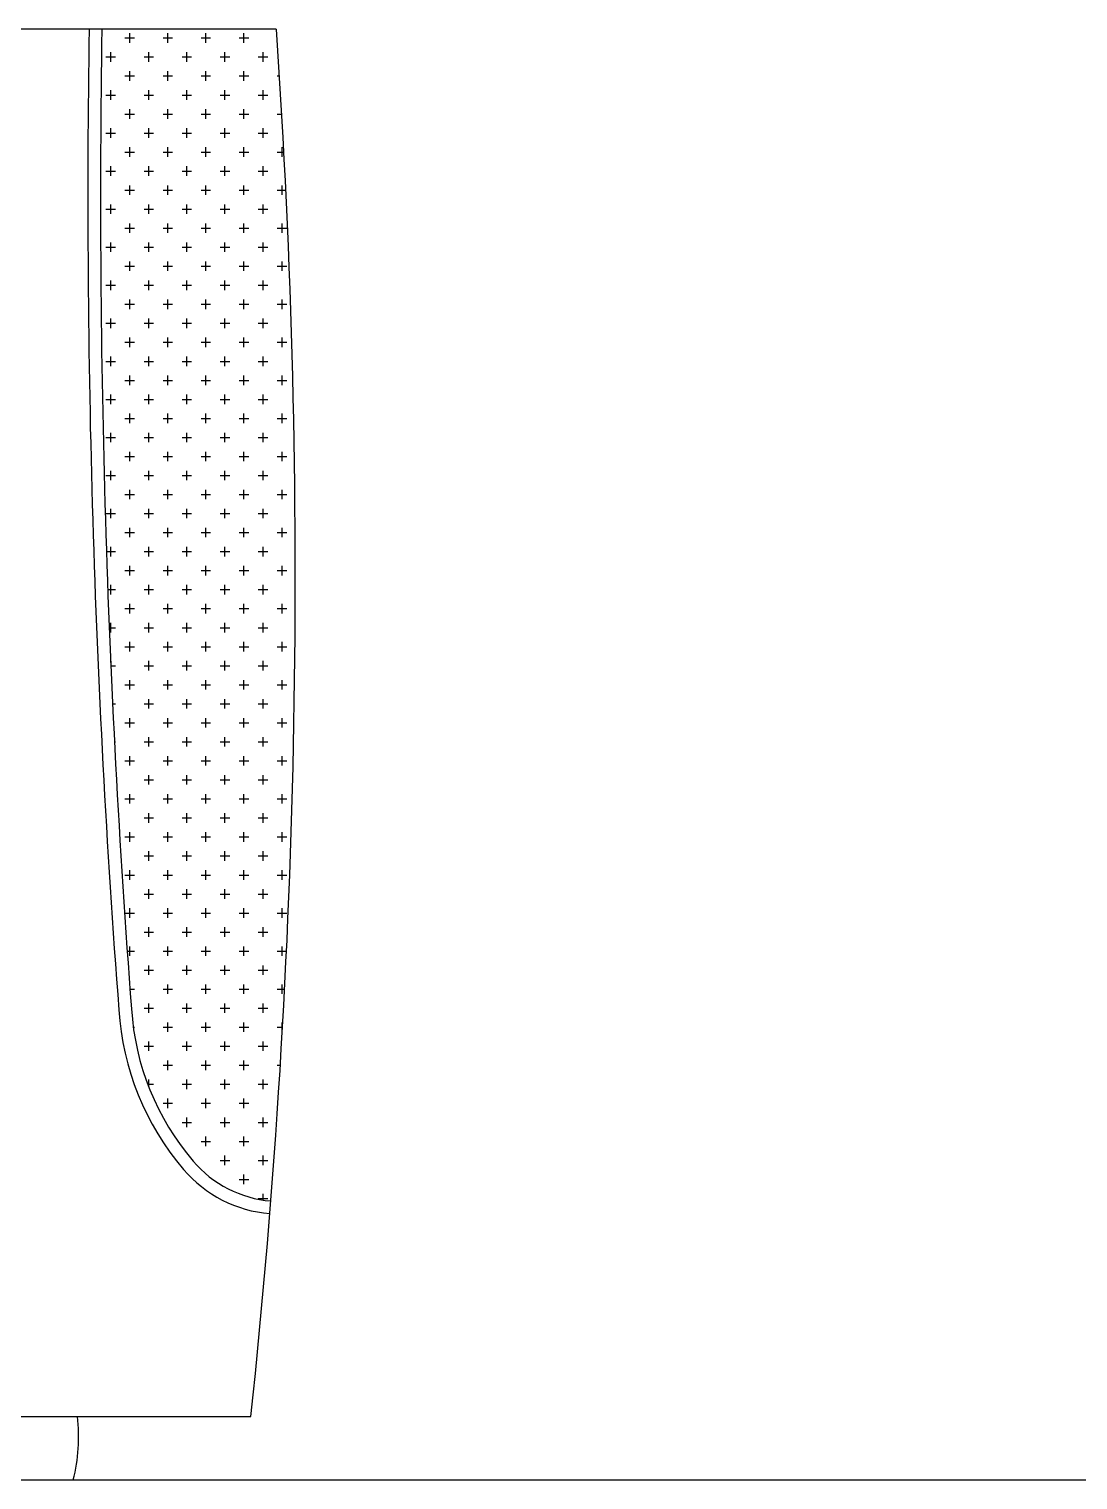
# Model space of a CAD drawing. Header units: millimetres. Extents: x 4513 to 24862, y 3359 to 11488.
# Drawn here: x 20289 to 20847, y 5880 to 6652 of the extents above; entities that cross this region are included whole.
import ezdxf

# ---------------------------------------------------------------- set-up
doc = ezdxf.new("R2010")
doc.units = ezdxf.units.MM
doc.layers.add('dwgmodels.com', color=169, linetype='Continuous')

msp = doc.modelspace()

# ---------------------------------------------------------------- linework, layer by layer
for p, q in [((20420.53, 6652.45), (19340.53, 6652.45)), ((20342.57, 6645.18), (20342.57, 6650.24)), ((20362.82, 6645.18), (20362.82, 6650.24)), ((20383.07, 6645.18), (20383.07, 6650.24)), ((20403.32, 6645.18), (20403.32, 6650.24)), ((20340.04, 6647.71), (20345.1, 6647.71)), ((20360.29, 6647.71), (20365.35, 6647.71)), ((20380.54, 6647.71), (20385.6, 6647.71)), ((20400.79, 6647.71), (20405.85, 6647.71)), ((20329.91, 6637.58), (20334.98, 6637.58)), ((20332.45, 6635.05), (20332.45, 6640.12)), ((20350.16, 6637.58), (20355.23, 6637.58)), ((20352.7, 6635.05), (20352.7, 6640.12)), ((20370.41, 6637.58), (20375.48, 6637.58)), ((20372.95, 6635.05), (20372.95, 6640.12)), ((20390.66, 6637.58), (20395.73, 6637.58)), ((20393.2, 6635.05), (20393.2, 6640.12)), ((20410.91, 6637.58), (20415.98, 6637.58)), ((20413.45, 6635.05), (20413.45, 6640.12)), ((20340.04, 6627.46), (20345.1, 6627.46)), ((20342.57, 6624.93), (20342.57, 6629.99)), ((20360.29, 6627.46), (20365.35, 6627.46)), ((20362.82, 6624.93), (20362.82, 6629.99)), ((20380.54, 6627.46), (20385.6, 6627.46)), ((20383.07, 6624.93), (20383.07, 6629.99)), ((20400.79, 6627.46), (20405.85, 6627.46)), ((20403.32, 6624.93), (20403.32, 6629.99)), ((20421.04, 6627.46), (20422.18, 6627.46)), ((20332.45, 6614.8), (20332.45, 6619.87)), ((20352.7, 6614.8), (20352.7, 6619.87)), ((20372.95, 6614.8), (20372.95, 6619.87)), ((20393.2, 6614.8), (20393.2, 6619.87)), ((20413.45, 6614.8), (20413.45, 6619.87)), ((20329.91, 6617.33), (20334.98, 6617.33)), ((20350.16, 6617.33), (20355.23, 6617.33)), ((20370.41, 6617.33), (20375.48, 6617.33)), ((20390.66, 6617.33), (20395.73, 6617.33)), ((20410.91, 6617.33), (20415.98, 6617.33)), ((20340.04, 6607.21), (20345.1, 6607.21)), ((20342.57, 6604.68), (20342.57, 6609.74)), ((20360.29, 6607.21), (20365.35, 6607.21)), ((20362.82, 6604.68), (20362.82, 6609.74)), ((20380.54, 6607.21), (20385.6, 6607.21)), ((20383.07, 6604.68), (20383.07, 6609.74)), ((20400.79, 6607.21), (20405.85, 6607.21)), ((20403.32, 6604.68), (20403.32, 6609.74)), ((20421.04, 6607.21), (20423.41, 6607.21)), ((20329.91, 6597.08), (20334.98, 6597.08)), ((20332.45, 6594.55), (20332.45, 6599.62)), ((20350.16, 6597.08), (20355.23, 6597.08)), ((20352.7, 6594.55), (20352.7, 6599.62)), ((20370.41, 6597.08), (20375.48, 6597.08)), ((20372.95, 6594.55), (20372.95, 6599.62)), ((20390.66, 6597.08), (20395.73, 6597.08)), ((20393.2, 6594.55), (20393.2, 6599.62)), ((20410.91, 6597.08), (20415.98, 6597.08)), ((20413.45, 6594.55), (20413.45, 6599.62)), ((20340.04, 6586.96), (20345.1, 6586.96)), ((20342.57, 6584.43), (20342.57, 6589.49)), ((20360.29, 6586.96), (20365.35, 6586.96)), ((20362.82, 6584.43), (20362.82, 6589.49)), ((20380.54, 6586.96), (20385.6, 6586.96)), ((20383.07, 6584.43), (20383.07, 6589.49)), ((20400.79, 6586.96), (20405.85, 6586.96)), ((20403.32, 6584.43), (20403.32, 6589.49)), ((20421.04, 6586.96), (20424.54, 6586.96)), ((20423.57, 6584.43), (20423.57, 6589.49)), ((20332.45, 6574.3), (20332.45, 6579.37)), ((20352.7, 6574.3), (20352.7, 6579.37)), ((20372.95, 6574.3), (20372.95, 6579.37)), ((20393.2, 6574.3), (20393.2, 6579.37)), ((20413.45, 6574.3), (20413.45, 6579.37)), ((20329.91, 6576.83), (20334.98, 6576.83)), ((20350.16, 6576.83), (20355.23, 6576.83)), ((20370.41, 6576.83), (20375.48, 6576.83)), ((20390.66, 6576.83), (20395.73, 6576.83)), ((20410.91, 6576.83), (20415.98, 6576.83)), ((20340.04, 6566.71), (20345.1, 6566.71)), ((20342.57, 6564.18), (20342.57, 6569.24)), ((20360.29, 6566.71), (20365.35, 6566.71)), ((20362.82, 6564.18), (20362.82, 6569.24)), ((20380.54, 6566.71), (20385.6, 6566.71)), ((20383.07, 6564.18), (20383.07, 6569.24)), ((20400.79, 6566.71), (20405.85, 6566.71)), ((20403.32, 6564.18), (20403.32, 6569.24)), ((20421.04, 6566.71), (20425.58, 6566.71)), ((20423.57, 6564.18), (20423.57, 6569.24)), ((20329.91, 6556.58), (20334.98, 6556.58)), ((20332.45, 6554.05), (20332.45, 6559.12)), ((20350.16, 6556.58), (20355.23, 6556.58)), ((20352.7, 6554.05), (20352.7, 6559.12)), ((20370.41, 6556.58), (20375.48, 6556.58)), ((20372.95, 6554.05), (20372.95, 6559.12)), ((20390.66, 6556.58), (20395.73, 6556.58)), ((20393.2, 6554.05), (20393.2, 6559.12)), ((20410.91, 6556.58), (20415.98, 6556.58)), ((20413.45, 6554.05), (20413.45, 6559.12)), ((20342.57, 6543.93), (20342.57, 6548.99)), ((20362.82, 6543.93), (20362.82, 6548.99)), ((20383.07, 6543.93), (20383.07, 6548.99)), ((20403.32, 6543.93), (20403.32, 6548.99)), ((20423.57, 6543.93), (20423.57, 6548.99)), ((20340.04, 6546.46), (20345.1, 6546.46)), ((20360.29, 6546.46), (20365.35, 6546.46)), ((20380.54, 6546.46), (20385.6, 6546.46)), ((20400.79, 6546.46), (20405.85, 6546.46)), ((20421.04, 6546.46), (20426.1, 6546.46)), ((20329.91, 6536.33), (20334.98, 6536.33)), ((20332.45, 6533.8), (20332.45, 6538.87)), ((20350.16, 6536.33), (20355.23, 6536.33)), ((20352.7, 6533.8), (20352.7, 6538.87)), ((20370.41, 6536.33), (20375.48, 6536.33)), ((20372.95, 6533.8), (20372.95, 6538.87)), ((20390.66, 6536.33), (20395.73, 6536.33)), ((20393.2, 6533.8), (20393.2, 6538.87)), ((20410.91, 6536.33), (20415.98, 6536.33)), ((20413.45, 6533.8), (20413.45, 6538.87)), ((20340.04, 6526.21), (20345.1, 6526.21)), ((20342.57, 6523.68), (20342.57, 6528.74)), ((20360.29, 6526.21), (20365.35, 6526.21)), ((20362.82, 6523.68), (20362.82, 6528.74)), ((20380.54, 6526.21), (20385.6, 6526.21)), ((20383.07, 6523.68), (20383.07, 6528.74)), ((20400.79, 6526.21), (20405.85, 6526.21)), ((20403.32, 6523.68), (20403.32, 6528.74)), ((20421.04, 6526.21), (20426.1, 6526.21)), ((20423.57, 6523.68), (20423.57, 6528.74)), ((20332.45, 6513.55), (20332.45, 6518.62)), ((20352.7, 6513.55), (20352.7, 6518.62)), ((20372.95, 6513.55), (20372.95, 6518.62)), ((20393.2, 6513.55), (20393.2, 6518.62)), ((20413.45, 6513.55), (20413.45, 6518.62)), ((20329.91, 6516.08), (20334.98, 6516.08)), ((20350.16, 6516.08), (20355.23, 6516.08)), ((20370.41, 6516.08), (20375.48, 6516.08)), ((20390.66, 6516.08), (20395.73, 6516.08)), ((20410.91, 6516.08), (20415.98, 6516.08)), ((20340.04, 6505.96), (20345.1, 6505.96)), ((20342.57, 6503.43), (20342.57, 6508.49)), ((20360.29, 6505.96), (20365.35, 6505.96)), ((20362.82, 6503.43), (20362.82, 6508.49)), ((20380.54, 6505.96), (20385.6, 6505.96)), ((20383.07, 6503.43), (20383.07, 6508.49)), ((20400.79, 6505.96), (20405.85, 6505.96)), ((20403.32, 6503.43), (20403.32, 6508.49)), ((20421.04, 6505.96), (20426.1, 6505.96)), ((20423.57, 6503.43), (20423.57, 6508.49)), ((20329.91, 6495.83), (20334.98, 6495.83)), ((20332.45, 6493.3), (20332.45, 6498.37)), ((20350.16, 6495.83), (20355.23, 6495.83)), ((20352.7, 6493.3), (20352.7, 6498.37)), ((20370.41, 6495.83), (20375.48, 6495.83)), ((20372.95, 6493.3), (20372.95, 6498.37)), ((20390.66, 6495.83), (20395.73, 6495.83)), ((20393.2, 6493.3), (20393.2, 6498.37)), ((20410.91, 6495.83), (20415.98, 6495.83)), ((20413.45, 6493.3), (20413.45, 6498.37)), ((20342.57, 6483.18), (20342.57, 6488.24)), ((20362.82, 6483.18), (20362.82, 6488.24)), ((20383.07, 6483.18), (20383.07, 6488.24)), ((20403.32, 6483.18), (20403.32, 6488.24)), ((20423.57, 6483.18), (20423.57, 6488.24)), ((20340.04, 6485.71), (20345.1, 6485.71)), ((20360.29, 6485.71), (20365.35, 6485.71)), ((20380.54, 6485.71), (20385.6, 6485.71)), ((20400.79, 6485.71), (20405.85, 6485.71)), ((20421.04, 6485.71), (20426.1, 6485.71)), ((20329.91, 6475.58), (20334.98, 6475.58)), ((20332.45, 6473.05), (20332.45, 6478.12)), ((20350.16, 6475.58), (20355.23, 6475.58)), ((20352.7, 6473.05), (20352.7, 6478.12)), ((20370.41, 6475.58), (20375.48, 6475.58)), ((20372.95, 6473.05), (20372.95, 6478.12)), ((20390.66, 6475.58), (20395.73, 6475.58)), ((20393.2, 6473.05), (20393.2, 6478.12)), ((20410.91, 6475.58), (20415.98, 6475.58)), ((20413.45, 6473.05), (20413.45, 6478.12)), ((20340.04, 6465.46), (20345.1, 6465.46)), ((20342.57, 6462.93), (20342.57, 6467.99)), ((20360.29, 6465.46), (20365.35, 6465.46)), ((20362.82, 6462.93), (20362.82, 6467.99)), ((20380.54, 6465.46), (20385.6, 6465.46)), ((20383.07, 6462.93), (20383.07, 6467.99)), ((20400.79, 6465.46), (20405.85, 6465.46)), ((20403.32, 6462.93), (20403.32, 6467.99)), ((20421.04, 6465.46), (20426.1, 6465.46)), ((20423.57, 6462.93), (20423.57, 6467.99)), ((20332.45, 6452.8), (20332.45, 6457.87)), ((20352.7, 6452.8), (20352.7, 6457.87)), ((20372.95, 6452.8), (20372.95, 6457.87)), ((20393.2, 6452.8), (20393.2, 6457.87)), ((20413.45, 6452.8), (20413.45, 6457.87)), ((20329.91, 6455.33), (20334.98, 6455.33)), ((20350.16, 6455.33), (20355.23, 6455.33)), ((20370.41, 6455.33), (20375.48, 6455.33)), ((20390.66, 6455.33), (20395.73, 6455.33)), ((20410.91, 6455.33), (20415.98, 6455.33)), ((20340.04, 6445.21), (20345.1, 6445.21)), ((20342.57, 6442.68), (20342.57, 6447.74)), ((20360.29, 6445.21), (20365.35, 6445.21)), ((20362.82, 6442.68), (20362.82, 6447.74)), ((20380.54, 6445.21), (20385.6, 6445.21)), ((20383.07, 6442.68), (20383.07, 6447.74)), ((20400.79, 6445.21), (20405.85, 6445.21)), ((20403.32, 6442.68), (20403.32, 6447.74)), ((20421.04, 6445.21), (20426.1, 6445.21)), ((20423.57, 6442.68), (20423.57, 6447.74)), ((20329.91, 6435.08), (20334.98, 6435.08)), ((20332.45, 6432.55), (20332.45, 6437.62)), ((20350.16, 6435.08), (20355.23, 6435.08)), ((20352.7, 6432.55), (20352.7, 6437.62)), ((20370.41, 6435.08), (20375.48, 6435.08)), ((20372.95, 6432.55), (20372.95, 6437.62)), ((20390.66, 6435.08), (20395.73, 6435.08)), ((20393.2, 6432.55), (20393.2, 6437.62)), ((20410.91, 6435.08), (20415.98, 6435.08)), ((20413.45, 6432.55), (20413.45, 6437.62)), ((20340.04, 6424.96), (20345.1, 6424.96)), ((20342.57, 6422.43), (20342.57, 6427.49)), ((20360.29, 6424.96), (20365.35, 6424.96)), ((20362.82, 6422.43), (20362.82, 6427.49)), ((20380.54, 6424.96), (20385.6, 6424.96)), ((20383.07, 6422.43), (20383.07, 6427.49)), ((20400.79, 6424.96), (20405.85, 6424.96)), ((20403.32, 6422.43), (20403.32, 6427.49)), ((20421.04, 6424.96), (20426.1, 6424.96)), ((20423.57, 6422.43), (20423.57, 6427.49)), ((20332.45, 6412.3), (20332.45, 6417.37)), ((20352.7, 6412.3), (20352.7, 6417.37)), ((20372.95, 6412.3), (20372.95, 6417.37)), ((20393.2, 6412.3), (20393.2, 6417.37)), ((20413.45, 6412.3), (20413.45, 6417.37)), ((20329.91, 6414.83), (20334.98, 6414.83)), ((20350.16, 6414.83), (20355.23, 6414.83)), ((20370.41, 6414.83), (20375.48, 6414.83)), ((20390.66, 6414.83), (20395.73, 6414.83)), ((20410.91, 6414.83), (20415.98, 6414.83)), ((20340.04, 6404.71), (20345.1, 6404.71)), ((20342.57, 6402.18), (20342.57, 6407.24)), ((20360.29, 6404.71), (20365.35, 6404.71)), ((20362.82, 6402.18), (20362.82, 6407.24)), ((20380.54, 6404.71), (20385.6, 6404.71)), ((20383.07, 6402.18), (20383.07, 6407.24)), ((20400.79, 6404.71), (20405.85, 6404.71)), ((20403.32, 6402.18), (20403.32, 6407.24)), ((20421.04, 6404.71), (20426.1, 6404.71)), ((20423.57, 6402.18), (20423.57, 6407.24)), ((20329.91, 6394.58), (20334.98, 6394.58)), ((20332.45, 6392.05), (20332.45, 6397.12)), ((20350.16, 6394.58), (20355.23, 6394.58)), ((20352.7, 6392.05), (20352.7, 6397.12)), ((20370.41, 6394.58), (20375.48, 6394.58)), ((20372.95, 6392.05), (20372.95, 6397.12)), ((20390.66, 6394.58), (20395.73, 6394.58)), ((20393.2, 6392.05), (20393.2, 6397.12)), ((20410.91, 6394.58), (20415.98, 6394.58)), ((20413.45, 6392.05), (20413.45, 6397.12)), ((20342.57, 6381.93), (20342.57, 6386.99)), ((20362.82, 6381.93), (20362.82, 6386.99)), ((20383.07, 6381.93), (20383.07, 6386.99)), ((20403.32, 6381.93), (20403.32, 6386.99)), ((20423.57, 6381.93), (20423.57, 6386.99)), ((20340.04, 6384.46), (20345.1, 6384.46)), ((20360.29, 6384.46), (20365.35, 6384.46)), ((20380.54, 6384.46), (20385.6, 6384.46)), ((20400.79, 6384.46), (20405.85, 6384.46)), ((20421.04, 6384.46), (20426.1, 6384.46)), ((20330.17, 6374.33), (20334.98, 6374.33)), ((20332.45, 6371.8), (20332.45, 6376.87)), ((20350.16, 6374.33), (20355.23, 6374.33)), ((20352.7, 6371.8), (20352.7, 6376.87)), ((20370.41, 6374.33), (20375.48, 6374.33)), ((20372.95, 6371.8), (20372.95, 6376.87)), ((20390.66, 6374.33), (20395.73, 6374.33)), ((20393.2, 6371.8), (20393.2, 6376.87)), ((20410.91, 6374.33), (20415.98, 6374.33)), ((20413.45, 6371.8), (20413.45, 6376.87)), ((20340.04, 6364.21), (20345.1, 6364.21)), ((20342.57, 6361.68), (20342.57, 6366.74)), ((20360.29, 6364.21), (20365.35, 6364.21)), ((20362.82, 6361.68), (20362.82, 6366.74)), ((20380.54, 6364.21), (20385.6, 6364.21)), ((20383.07, 6361.68), (20383.07, 6366.74)), ((20400.79, 6364.21), (20405.85, 6364.21)), ((20403.32, 6361.68), (20403.32, 6366.74)), ((20421.04, 6364.21), (20426.1, 6364.21)), ((20423.57, 6361.68), (20423.57, 6366.74)), ((20332.45, 6351.55), (20332.45, 6356.62)), ((20352.7, 6351.55), (20352.7, 6356.62)), ((20372.95, 6351.55), (20372.95, 6356.62)), ((20393.2, 6351.55), (20393.2, 6356.62)), ((20413.45, 6351.55), (20413.45, 6356.62)), ((20330.88, 6354.08), (20334.98, 6354.08)), ((20350.16, 6354.08), (20355.23, 6354.08)), ((20370.41, 6354.08), (20375.48, 6354.08)), ((20390.66, 6354.08), (20395.73, 6354.08)), ((20410.91, 6354.08), (20415.98, 6354.08)), ((20340.04, 6343.96), (20345.1, 6343.96)), ((20342.57, 6341.43), (20342.57, 6346.49)), ((20360.29, 6343.96), (20365.35, 6343.96)), ((20362.82, 6341.43), (20362.82, 6346.49)), ((20380.54, 6343.96), (20385.6, 6343.96)), ((20383.07, 6341.43), (20383.07, 6346.49)), ((20400.79, 6343.96), (20405.85, 6343.96)), ((20403.32, 6341.43), (20403.32, 6346.49)), ((20421.04, 6343.96), (20426.1, 6343.96)), ((20423.57, 6341.43), (20423.57, 6346.49)), ((20331.67, 6333.83), (20334.98, 6333.83)), ((20332.45, 6331.3), (20332.45, 6336.37)), ((20350.16, 6333.83), (20355.23, 6333.83)), ((20352.7, 6331.3), (20352.7, 6336.37)), ((20370.41, 6333.83), (20375.48, 6333.83)), ((20372.95, 6331.3), (20372.95, 6336.37)), ((20390.66, 6333.83), (20395.73, 6333.83)), ((20393.2, 6331.3), (20393.2, 6336.37)), ((20410.91, 6333.83), (20415.98, 6333.83)), ((20413.45, 6331.3), (20413.45, 6336.37)), ((20342.57, 6321.18), (20342.57, 6326.24)), ((20362.82, 6321.18), (20362.82, 6326.24)), ((20383.07, 6321.18), (20383.07, 6326.24)), ((20403.32, 6321.18), (20403.32, 6326.24)), ((20423.57, 6321.18), (20423.57, 6326.24)), ((20340.04, 6323.71), (20345.1, 6323.71)), ((20360.29, 6323.71), (20365.35, 6323.71)), ((20380.54, 6323.71), (20385.6, 6323.71)), ((20400.79, 6323.71), (20405.85, 6323.71)), ((20421.04, 6323.71), (20426.1, 6323.71)), ((20332.45, 6315.29), (20332.45, 6316.12)), ((20332.52, 6313.58), (20334.98, 6313.58)), ((20350.16, 6313.58), (20355.23, 6313.58)), ((20352.7, 6311.05), (20352.7, 6316.12)), ((20370.41, 6313.58), (20375.48, 6313.58)), ((20372.95, 6311.05), (20372.95, 6316.12)), ((20390.66, 6313.58), (20395.73, 6313.58)), ((20393.2, 6311.05), (20393.2, 6316.12)), ((20410.91, 6313.58), (20415.98, 6313.58)), ((20413.45, 6311.05), (20413.45, 6316.12)), ((20340.04, 6303.46), (20345.1, 6303.46)), ((20342.57, 6300.93), (20342.57, 6305.99)), ((20360.29, 6303.46), (20365.35, 6303.46)), ((20362.82, 6300.93), (20362.82, 6305.99)), ((20380.54, 6303.46), (20385.6, 6303.46)), ((20383.07, 6300.93), (20383.07, 6305.99)), ((20400.79, 6303.46), (20405.85, 6303.46)), ((20403.32, 6300.93), (20403.32, 6305.99)), ((20421.04, 6303.46), (20426.1, 6303.46)), ((20423.57, 6300.93), (20423.57, 6305.99)), ((20352.7, 6290.8), (20352.7, 6295.87)), ((20372.95, 6290.8), (20372.95, 6295.87)), ((20393.2, 6290.8), (20393.2, 6295.87)), ((20413.45, 6290.8), (20413.45, 6295.87)), ((20333.45, 6293.33), (20334.98, 6293.33)), ((20342.57, 6280.68), (20342.57, 6285.74)), ((20350.16, 6293.33), (20355.23, 6293.33)), ((20362.82, 6280.68), (20362.82, 6285.74)), ((20370.41, 6293.33), (20375.48, 6293.33)), ((20383.07, 6280.68), (20383.07, 6285.74)), ((20390.66, 6293.33), (20395.73, 6293.33)), ((20403.32, 6280.68), (20403.32, 6285.74)), ((20410.91, 6293.33), (20415.98, 6293.33)), ((20423.57, 6280.68), (20423.57, 6285.74)), ((20340.04, 6283.21), (20345.1, 6283.21)), ((20360.29, 6283.21), (20365.35, 6283.21)), ((20380.54, 6283.21), (20385.6, 6283.21)), ((20400.79, 6283.21), (20405.85, 6283.21)), ((20421.04, 6283.21), (20426.1, 6283.21)), ((20334.45, 6273.08), (20334.98, 6273.08)), ((20350.16, 6273.08), (20355.23, 6273.08)), ((20352.7, 6270.55), (20352.7, 6275.62)), ((20370.41, 6273.08), (20375.48, 6273.08)), ((20372.95, 6270.55), (20372.95, 6275.62)), ((20390.66, 6273.08), (20395.73, 6273.08)), ((20393.2, 6270.55), (20393.2, 6275.62)), ((20410.91, 6273.08), (20415.98, 6273.08)), ((20413.45, 6270.55), (20413.45, 6275.62)), ((20340.04, 6262.96), (20345.1, 6262.96)), ((20342.57, 6260.43), (20342.57, 6265.49)), ((20360.29, 6262.96), (20365.35, 6262.96)), ((20362.82, 6260.43), (20362.82, 6265.49)), ((20380.54, 6262.96), (20385.6, 6262.96)), ((20383.07, 6260.43), (20383.07, 6265.49)), ((20400.79, 6262.96), (20405.85, 6262.96)), ((20403.32, 6260.43), (20403.32, 6265.49)), ((20421.04, 6262.96), (20426.1, 6262.96)), ((20423.57, 6260.43), (20423.57, 6265.49)), ((20352.7, 6250.3), (20352.7, 6255.37)), ((20372.95, 6250.3), (20372.95, 6255.37)), ((20393.2, 6250.3), (20393.2, 6255.37)), ((20413.45, 6250.3), (20413.45, 6255.37)), ((20350.16, 6252.83), (20355.23, 6252.83)), ((20370.41, 6252.83), (20375.48, 6252.83)), ((20390.66, 6252.83), (20395.73, 6252.83)), ((20410.91, 6252.83), (20415.98, 6252.83)), ((20340.04, 6242.71), (20345.1, 6242.71)), ((20342.57, 6240.18), (20342.57, 6245.24)), ((20360.29, 6242.71), (20365.35, 6242.71)), ((20362.82, 6240.18), (20362.82, 6245.24)), ((20380.54, 6242.71), (20385.6, 6242.71)), ((20383.07, 6240.18), (20383.07, 6245.24)), ((20400.79, 6242.71), (20405.85, 6242.71)), ((20403.32, 6240.18), (20403.32, 6245.24)), ((20421.04, 6242.71), (20426.1, 6242.71)), ((20423.57, 6240.18), (20423.57, 6245.24)), ((20350.16, 6232.58), (20355.23, 6232.58)), ((20352.7, 6230.05), (20352.7, 6235.12)), ((20370.41, 6232.58), (20375.48, 6232.58)), ((20372.95, 6230.05), (20372.95, 6235.12)), ((20390.66, 6232.58), (20395.73, 6232.58)), ((20393.2, 6230.05), (20393.2, 6235.12)), ((20410.91, 6232.58), (20415.98, 6232.58)), ((20413.45, 6230.05), (20413.45, 6235.12)), ((20342.57, 6219.93), (20342.57, 6224.99)), ((20362.82, 6219.93), (20362.82, 6224.99)), ((20383.07, 6219.93), (20383.07, 6224.99)), ((20403.32, 6219.93), (20403.32, 6224.99)), ((20423.57, 6219.93), (20423.57, 6224.99)), ((20340.04, 6222.46), (20345.1, 6222.46)), ((20360.29, 6222.46), (20365.35, 6222.46)), ((20380.54, 6222.46), (20385.6, 6222.46)), ((20400.79, 6222.46), (20405.85, 6222.46)), ((20421.04, 6222.46), (20426.1, 6222.46)), ((20350.16, 6212.33), (20355.23, 6212.33)), ((20352.7, 6209.8), (20352.7, 6214.87)), ((20370.41, 6212.33), (20375.48, 6212.33)), ((20372.95, 6209.8), (20372.95, 6214.87)), ((20390.66, 6212.33), (20395.73, 6212.33)), ((20393.2, 6209.8), (20393.2, 6214.87)), ((20410.91, 6212.33), (20415.98, 6212.33)), ((20413.45, 6209.8), (20413.45, 6214.87)), ((20340.04, 6202.21), (20345.1, 6202.21)), ((20342.57, 6199.68), (20342.57, 6204.74)), ((20360.29, 6202.21), (20365.35, 6202.21)), ((20362.82, 6199.68), (20362.82, 6204.74)), ((20380.54, 6202.21), (20385.6, 6202.21)), ((20383.07, 6199.68), (20383.07, 6204.74)), ((20400.79, 6202.21), (20405.85, 6202.21)), ((20403.32, 6199.68), (20403.32, 6204.74)), ((20421.04, 6202.21), (20426.1, 6202.21)), ((20423.57, 6199.68), (20423.57, 6204.74)), ((20352.7, 6189.55), (20352.7, 6194.62)), ((20372.95, 6189.55), (20372.95, 6194.62)), ((20393.2, 6189.55), (20393.2, 6194.62)), ((20413.45, 6189.55), (20413.45, 6194.62)), ((20350.16, 6192.08), (20355.23, 6192.08)), ((20370.41, 6192.08), (20375.48, 6192.08)), ((20390.66, 6192.08), (20395.73, 6192.08)), ((20410.91, 6192.08), (20415.98, 6192.08)), ((20340.04, 6181.96), (20345.1, 6181.96)), ((20342.57, 6179.43), (20342.57, 6184.49)), ((20360.29, 6181.96), (20365.35, 6181.96)), ((20362.82, 6179.43), (20362.82, 6184.49)), ((20380.54, 6181.96), (20385.6, 6181.96)), ((20383.07, 6179.43), (20383.07, 6184.49)), ((20400.79, 6181.96), (20405.85, 6181.96)), ((20403.32, 6179.43), (20403.32, 6184.49)), ((20421.04, 6181.96), (20426.1, 6181.96)), ((20423.57, 6179.43), (20423.57, 6184.49)), ((20350.16, 6171.83), (20355.23, 6171.83)), ((20352.7, 6169.3), (20352.7, 6174.37)), ((20370.41, 6171.83), (20375.48, 6171.83)), ((20372.95, 6169.3), (20372.95, 6174.37)), ((20390.66, 6171.83), (20395.73, 6171.83)), ((20393.2, 6169.3), (20393.2, 6174.37)), ((20410.91, 6171.83), (20415.98, 6171.83)), ((20413.45, 6169.3), (20413.45, 6174.37)), ((20342.57, 6159.18), (20342.57, 6164.24)), ((20362.82, 6159.18), (20362.82, 6164.24)), ((20383.07, 6159.18), (20383.07, 6164.24)), ((20403.32, 6159.18), (20403.32, 6164.24)), ((20423.57, 6159.18), (20423.57, 6164.24)), ((20341.24, 6161.71), (20345.1, 6161.71)), ((20360.29, 6161.71), (20365.35, 6161.71)), ((20380.54, 6161.71), (20385.6, 6161.71)), ((20400.79, 6161.71), (20405.85, 6161.71)), ((20421.04, 6161.71), (20425.94, 6161.71)), ((20350.16, 6151.58), (20355.23, 6151.58)), ((20352.7, 6149.05), (20352.7, 6154.12)), ((20370.41, 6151.58), (20375.48, 6151.58)), ((20372.95, 6149.05), (20372.95, 6154.12)), ((20390.66, 6151.58), (20395.73, 6151.58)), ((20393.2, 6149.05), (20393.2, 6154.12)), ((20410.91, 6151.58), (20415.98, 6151.58)), ((20413.45, 6149.05), (20413.45, 6154.12)), ((20342.57, 6143.35), (20342.57, 6143.99)), ((20342.71, 6141.46), (20345.1, 6141.46)), ((20360.29, 6141.46), (20365.35, 6141.46)), ((20362.82, 6138.93), (20362.82, 6143.99)), ((20380.54, 6141.46), (20385.6, 6141.46)), ((20383.07, 6138.93), (20383.07, 6143.99)), ((20400.79, 6141.46), (20405.85, 6141.46)), ((20403.32, 6138.93), (20403.32, 6143.99)), ((20421.04, 6141.46), (20424.95, 6141.46)), ((20423.57, 6138.93), (20423.57, 6143.99)), ((20350.16, 6131.33), (20355.23, 6131.33)), ((20352.7, 6128.8), (20352.7, 6133.87)), ((20370.41, 6131.33), (20375.48, 6131.33)), ((20372.95, 6128.8), (20372.95, 6133.87)), ((20390.66, 6131.33), (20395.73, 6131.33)), ((20393.2, 6128.8), (20393.2, 6133.87)), ((20410.91, 6131.33), (20415.98, 6131.33)), ((20413.45, 6128.8), (20413.45, 6133.87)), ((20362.82, 6118.68), (20362.82, 6123.74)), ((20383.07, 6118.68), (20383.07, 6123.74)), ((20403.32, 6118.68), (20403.32, 6123.74)), ((20423.57, 6118.68), (20423.57, 6123.74)), ((20344.47, 6121.21), (20345.1, 6121.21)), ((20360.29, 6121.21), (20365.35, 6121.21)), ((20380.54, 6121.21), (20385.6, 6121.21)), ((20400.79, 6121.21), (20405.85, 6121.21)), ((20421.04, 6121.21), (20423.85, 6121.21)), ((20350.16, 6111.08), (20355.23, 6111.08)), ((20352.7, 6108.55), (20352.7, 6113.62)), ((20370.41, 6111.08), (20375.48, 6111.08)), ((20372.95, 6108.55), (20372.95, 6113.62)), ((20390.66, 6111.08), (20395.73, 6111.08)), ((20393.2, 6108.55), (20393.2, 6113.62)), ((20410.91, 6111.08), (20415.98, 6111.08)), ((20413.45, 6108.55), (20413.45, 6113.62)), ((20360.29, 6100.96), (20365.35, 6100.96)), ((20362.82, 6098.43), (20362.82, 6103.49)), ((20380.54, 6100.96), (20385.6, 6100.96)), ((20383.07, 6098.43), (20383.07, 6103.49)), ((20400.79, 6100.96), (20405.85, 6100.96)), ((20403.32, 6098.43), (20403.32, 6103.49)), ((20421.04, 6100.96), (20422.66, 6100.96)), ((20352.7, 6089.39), (20352.7, 6093.37)), ((20372.95, 6088.3), (20372.95, 6093.37)), ((20393.2, 6088.3), (20393.2, 6093.37)), ((20413.45, 6088.3), (20413.45, 6093.37)), ((20352.14, 6090.83), (20355.23, 6090.83)), ((20370.41, 6090.83), (20375.48, 6090.83)), ((20390.66, 6090.83), (20395.73, 6090.83)), ((20410.91, 6090.83), (20415.98, 6090.83)), ((20360.29, 6080.71), (20365.35, 6080.71)), ((20362.82, 6078.18), (20362.82, 6083.24)), ((20380.54, 6080.71), (20385.6, 6080.71)), ((20383.07, 6078.18), (20383.07, 6083.24)), ((20400.79, 6080.71), (20405.85, 6080.71)), ((20403.32, 6078.18), (20403.32, 6083.24)), ((20421.04, 6080.71), (20421.37, 6080.71)), ((20370.41, 6070.58), (20375.48, 6070.58)), ((20372.95, 6068.05), (20372.95, 6073.12)), ((20390.66, 6070.58), (20395.73, 6070.58)), ((20393.2, 6068.05), (20393.2, 6073.12)), ((20410.91, 6070.58), (20415.98, 6070.58)), ((20413.45, 6068.05), (20413.45, 6073.12)), ((20383.07, 6057.93), (20383.07, 6062.99)), ((20403.32, 6057.93), (20403.32, 6062.99)), ((20380.54, 6060.46), (20385.6, 6060.46)), ((20400.79, 6060.46), (20405.85, 6060.46)), ((20390.66, 6050.33), (20395.73, 6050.33)), ((20393.2, 6047.8), (20393.2, 6052.87)), ((20410.91, 6050.33), (20415.98, 6050.33)), ((20413.45, 6047.8), (20413.45, 6052.87)), ((20400.79, 6040.21), (20405.85, 6040.21)), ((20403.32, 6037.68), (20403.32, 6042.74)), ((20413.45, 6029.22), (20413.45, 6032.62)), ((20410.91, 6030.08), (20415.98, 6030.08)), ((19354.03, 5914), (20407.03, 5914)), ((19448.53, 5880.25), (20312.53, 5880.25))]:
    msp.add_line(p, q)
for centre, radius, start, end in [((26013.85, 6563.56), 5693.58, 179.10552, 184.3619), ((26013.85, 6563.56), 5686.83, 179.10446, 184.36235), ((16192.15, 6360.4), 4238.46, 353.95428, 3.95104), ((20481.59, 6139.7), 145.12, 183.62212, 220.4399), ((20481.59, 6139.7), 138.37, 183.60429, 220.4399), ((20422.73, 6089.53), 61.02, 220.4399, 265.1883), ((20422.73, 6089.53), 67.77, 220.4399, 265.21598), ((20220.81, 5903.36), 94.58, 345.85721, 6.45858)]:
    msp.add_arc(centre, radius, start, end)
at = {"layer": 'dwgmodels.com'}
msp.add_line((4512.96, 5880.25), (24839.16, 5880.25), dxfattribs=at)

doc.saveas('drawing.dxf')
